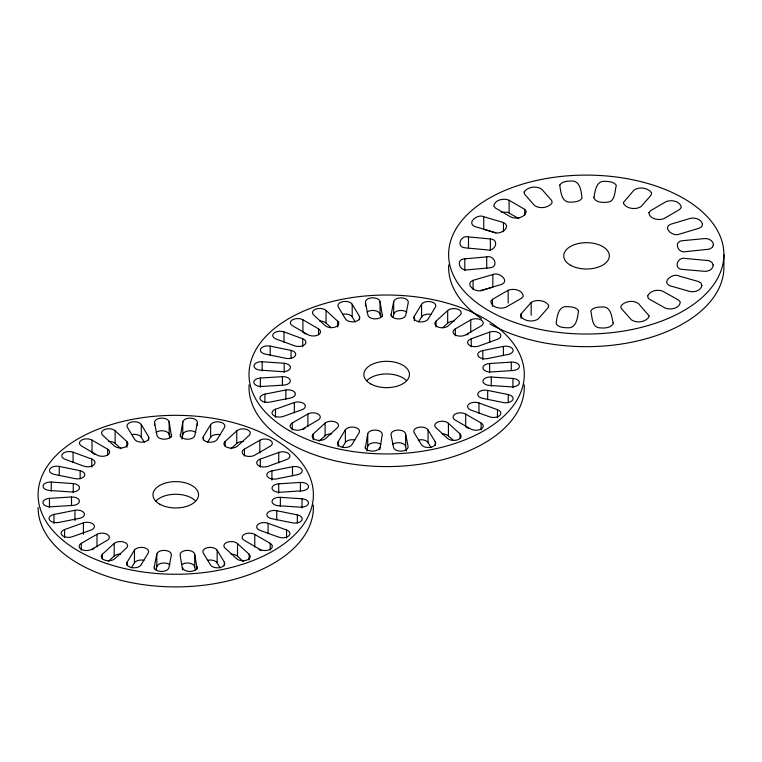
<?xml version="1.0" encoding="UTF-8"?>
<svg xmlns="http://www.w3.org/2000/svg" width="762" height="762" viewBox="0 0 762 762"><rect width="100%" height="100%" fill="white"/><g stroke="black" fill="none" stroke-linecap="round" stroke-linejoin="round"><path stroke-width="1.14" d="M154.324 566.737L156.81 554.012A7.334 4.229 0 0 1 165.097 550.421A7.334 4.229 0 0 1 171.326 555.203L168.888 567.709A7.334 4.229 0 0 1 160.763 571.424A7.334 4.229 0 0 1 154.324 566.737L154.324 569.033M156.134 570.119L156.81 566.652L156.81 554.012M365.236 448.723L367.722 433.702A7.334 4.229 0 0 1 376.009 430.111A7.334 4.229 0 0 1 382.238 434.892L379.8 449.694M366.817 450.961L367.722 446.342L367.722 433.702M180.318 436.693L182.785 421.891A7.334 4.229 0 0 1 190.919 418.186A7.334 4.229 0 0 1 197.348 422.881L197.348 425.177M181.889 439.074L182.785 434.521L182.785 421.891M197.348 422.881L194.824 435.597A7.334 4.229 0 0 1 186.538 439.188A7.334 4.229 0 0 1 180.318 434.397M391.23 314.087L393.697 301.581A7.334 4.229 0 0 1 401.831 297.875A7.334 4.229 0 0 1 408.261 302.571L405.736 315.287A7.334 4.229 0 0 1 397.45 318.878A7.334 4.229 0 0 1 391.23 314.087L391.23 316.392M393.03 317.63L393.697 314.211L393.697 301.581M521.103 313.896L520.57 316.116C524.123 321.412 533.076 322.488 538.201 318.935L548.107 307.715L548.754 305.514C545.335 300.095 536.353 299.085 531.171 302.485L521.103 313.896L521.103 318.545M127.14 562.185L134.464 550.097A7.334 4.229 0 0 1 143.923 547.649A7.334 4.229 0 0 1 148.161 553.117L140.96 565.004A7.334 4.229 0 0 1 131.607 567.585A7.334 4.229 0 0 1 127.14 562.185L127.14 565.623M203.425 436.493L210.645 424.615A7.334 4.229 0 0 1 220.008 422.043A7.334 4.229 0 0 1 224.466 427.444L217.122 439.522A7.334 4.229 0 0 1 207.655 441.96A7.334 4.229 0 0 1 203.425 436.493L203.425 439.941M131.407 567.766L134.464 562.737L134.464 550.097M207.635 442.198L210.645 437.245L210.645 424.615M338.052 441.874L345.377 429.787A7.334 4.229 0 0 1 354.835 427.349A7.334 4.229 0 0 1 359.073 432.806L351.873 444.694A7.334 4.229 0 0 1 342.519 447.275A7.334 4.229 0 0 1 338.052 441.874L338.052 446.465M414.338 316.182L421.557 304.305A7.334 4.229 0 0 1 430.921 301.733A7.334 4.229 0 0 1 435.378 307.134L428.034 319.211A7.334 4.229 0 0 1 418.567 321.65A7.334 4.229 0 0 1 414.338 316.182L414.338 320.783M342.319 447.456L345.377 442.427L345.377 429.787M418.557 321.888L421.557 316.935L421.557 304.305M102.384 554.25L114.186 543.411A7.334 4.229 0 0 1 124.349 542.239A7.334 4.229 0 0 1 126.368 548.116L114.776 558.775A7.334 4.229 0 0 1 104.661 560.089A7.334 4.229 0 0 1 102.384 554.25L102.384 558.841M108.28 561.461L114.186 556.041A7.334 4.229 0 0 1 120.758 554.174M313.296 433.94L325.098 423.101A7.334 4.229 0 0 1 335.261 421.929A7.334 4.229 0 0 1 337.28 427.806L325.688 438.464A7.334 4.229 0 0 1 315.573 439.779A7.334 4.229 0 0 1 313.296 433.94L313.296 439.684M319.192 441.15L325.098 435.731A7.334 4.229 0 0 1 331.67 433.864M225.161 441.493L236.763 430.835A7.334 4.229 0 0 1 246.878 429.53A7.334 4.229 0 0 1 249.155 435.369L237.344 446.208A7.334 4.229 0 0 1 227.171 447.37A7.334 4.229 0 0 1 225.161 441.493L225.161 446.094M230.962 448.799L236.763 443.474A7.334 4.229 0 0 1 243.259 441.512M436.074 321.193L447.685 310.534A7.334 4.229 0 0 1 457.8 309.22A7.334 4.229 0 0 1 460.067 315.058L448.256 325.898A7.334 4.229 0 0 1 438.083 327.06A7.334 4.229 0 0 1 436.074 321.193L436.074 326.927M442.703 327.736L447.685 323.164A7.334 4.229 0 0 1 454.171 321.202M492.471 299.323L490.776 301.333C491.519 307.753 500.929 309.439 506.035 307.172L521.465 298.275L523.265 296.304C522.761 289.827 513.255 288.131 508.168 290.274L492.471 299.323L492.471 306.305M81.315 543.335L96.993 534.286A7.334 4.229 0 0 1 107.356 534.448A7.334 4.229 0 0 1 107.061 540.429L91.64 549.335A7.334 4.229 0 0 1 81.277 549.316A7.334 4.229 0 0 1 81.315 543.335L81.315 550.221M244.421 449.161L259.842 440.255A7.334 4.229 0 0 1 270.205 440.274A7.334 4.229 0 0 1 270.177 446.265L254.489 455.314A7.334 4.229 0 0 1 244.126 455.143A7.334 4.229 0 0 1 244.421 449.161L244.421 456.057M292.227 423.024L307.905 413.976A7.334 4.229 0 0 1 318.268 414.137A7.334 4.229 0 0 1 317.973 420.119L302.552 429.025A7.334 4.229 0 0 1 292.189 429.006A7.334 4.229 0 0 1 292.227 423.024L292.227 429.911M455.333 328.851L470.754 319.945A7.334 4.229 0 0 1 481.117 319.973A7.334 4.229 0 0 1 481.089 325.955L465.401 335.004A7.334 4.229 0 0 1 455.047 334.832A7.334 4.229 0 0 1 455.333 328.851L455.333 335.747M92.088 549.745L94.05 548.611M303 429.435L304.962 428.301M466.639 334.956L468.697 333.775M473.078 280.349C464.029 284.14 475.879 293.332 481.755 290.236L501.206 284.54C510.454 281.007 498.834 271.52 492.852 274.558L473.078 280.349L473.078 289.541M471.202 338.823L489.661 332.118A7.334 4.229 0 0 1 499.767 333.47A7.334 4.229 0 0 1 497.424 339.3L478.65 346.11A7.334 4.229 0 0 1 468.611 344.615A7.334 4.229 0 0 1 471.202 338.823L471.202 346.862M260.29 459.134L278.749 452.428A7.334 4.229 0 0 1 288.855 453.781A7.334 4.229 0 0 1 286.512 459.61L267.738 466.42A7.334 4.229 0 0 1 257.699 464.925A7.334 4.229 0 0 1 260.29 459.134L260.29 467.173M275.482 409.251L294.342 402.517A7.334 4.229 0 0 1 304.362 404.05A7.334 4.229 0 0 1 301.704 409.832L283.159 416.462A7.334 4.229 0 0 1 273.082 415.071A7.334 4.229 0 0 1 275.482 409.251L275.482 417.29M64.57 529.561L83.429 522.827A7.334 4.229 0 0 1 93.45 524.361A7.334 4.229 0 0 1 90.792 530.142L72.247 536.772A7.334 4.229 0 0 1 62.17 535.381A7.334 4.229 0 0 1 64.57 529.561L64.57 537.601M480.765 290.732L492.852 287.188L492.852 274.558M482.832 350.577L503.415 346.415A7.334 4.229 0 0 1 512.74 349.034A7.334 4.229 0 0 1 508.206 354.416L487.28 358.645A7.334 4.229 0 0 1 478.069 355.892A7.334 4.229 0 0 1 482.832 350.577L482.832 359.769M271.92 470.887L292.503 466.725A7.334 4.229 0 0 1 301.828 469.344A7.334 4.229 0 0 1 297.294 474.726L276.368 478.955A7.334 4.229 0 0 1 267.157 476.202A7.334 4.229 0 0 1 271.92 470.887L271.92 480.079M264.89 394.135L285.864 389.982A7.334 4.229 0 0 1 295.046 392.763A7.334 4.229 0 0 1 290.227 398.059L269.605 402.145A7.334 4.229 0 0 1 260.309 399.498A7.334 4.229 0 0 1 264.89 394.135L264.89 402.174M53.978 514.445L74.952 510.292A7.334 4.229 0 0 1 84.134 513.074A7.334 4.229 0 0 1 79.315 518.37L58.693 522.456A7.334 4.229 0 0 1 49.397 519.808A7.334 4.229 0 0 1 53.978 514.445L53.978 523.637M464.81 258.842C455.028 259.156 459.705 271.967 467.763 269.796L489.309 267.853C499.081 267.786 494.9 254.851 486.718 256.87L464.81 258.842L464.81 270.329M501.244 212.217L507.54 212.236L518.855 218.57M489.633 363.531L511.302 362.121A7.334 4.229 0 0 1 519.389 365.865A7.334 4.229 0 0 1 512.893 370.532L490.861 371.97A7.334 4.229 0 0 1 482.946 368.103A7.334 4.229 0 0 1 489.633 363.531L489.633 372.723M278.721 483.841L300.39 482.432A7.334 4.229 0 0 1 308.477 486.175A7.334 4.229 0 0 1 301.981 490.842L279.949 492.271A7.334 4.229 0 0 1 272.034 488.413A7.334 4.229 0 0 1 278.721 483.841L278.721 493.033M260.375 378.038L282.426 376.676A7.334 4.229 0 0 1 290.303 380.562A7.334 4.229 0 0 1 283.569 385.115L261.89 386.458A7.334 4.229 0 0 1 253.841 382.676A7.334 4.229 0 0 1 260.375 378.038L260.375 387.22M49.463 498.348L71.514 496.986A7.334 4.229 0 0 1 79.391 500.872A7.334 4.229 0 0 1 72.657 505.425L50.978 506.768A7.334 4.229 0 0 1 42.929 502.987A7.334 4.229 0 0 1 49.463 498.348L49.463 507.53M468.497 236.915C460.477 234.677 455.638 247.44 465.42 247.86L486.947 249.86C494.833 252.241 500.148 239.63 490.376 238.954L468.497 236.915L468.497 248.393M491.271 377.038L512.94 378.447A7.334 4.229 0 0 1 519.379 383.134A7.334 4.229 0 0 1 511.254 386.848L489.223 385.42A7.334 4.229 0 0 1 482.994 380.638A7.334 4.229 0 0 1 491.271 377.038L491.271 386.229M280.359 497.348L302.028 498.758A7.334 4.229 0 0 1 308.467 503.444A7.334 4.229 0 0 1 300.342 507.159L278.311 505.73A7.334 4.229 0 0 1 272.082 500.948A7.334 4.229 0 0 1 280.359 497.348L280.359 506.539M262.166 361.76L284.188 363.255A7.334 4.229 0 0 1 290.37 368.056A7.334 4.229 0 0 1 282.054 371.637L260.404 370.161A7.334 4.229 0 0 1 254.003 365.455A7.334 4.229 0 0 1 262.166 361.76L262.166 370.951M51.254 482.07L73.266 483.565A7.334 4.229 0 0 1 79.458 488.366A7.334 4.229 0 0 1 71.142 491.947L49.492 490.471A7.334 4.229 0 0 1 43.091 485.765A7.334 4.229 0 0 1 51.254 482.07L51.254 491.261M483.756 216.722C477.907 213.589 466.001 222.685 474.964 226.571L494.357 232.334C500.12 235.515 512.216 226.714 503.472 222.58L483.756 216.722L483.756 229.352L495.805 232.934M487.67 390.411L508.254 394.573A7.334 4.229 0 0 1 512.721 399.974A7.334 4.229 0 0 1 503.368 402.546L482.441 398.316A7.334 4.229 0 0 1 478.203 392.859A7.334 4.229 0 0 1 487.67 390.411L487.67 399.602M276.758 510.721L297.342 514.883A7.334 4.229 0 0 1 301.809 520.284A7.334 4.229 0 0 1 292.456 522.856L271.529 518.627A7.334 4.229 0 0 1 267.291 513.169A7.334 4.229 0 0 1 276.758 510.721L276.758 519.913M270.167 346.119L291.055 350.406A7.334 4.229 0 0 1 295.246 355.873A7.334 4.229 0 0 1 285.769 358.292L265.214 354.082A7.334 4.229 0 0 1 260.795 348.672A7.334 4.229 0 0 1 270.167 346.119L270.167 355.311M59.255 466.43L80.143 470.716A7.334 4.229 0 0 1 84.334 476.183A7.334 4.229 0 0 1 74.857 478.603L54.302 474.393A7.334 4.229 0 0 1 49.882 468.982A7.334 4.229 0 0 1 59.255 466.43L59.255 475.621M478.993 402.993L497.462 409.689A7.334 4.229 0 0 1 499.739 415.528A7.334 4.229 0 0 1 489.623 416.843L470.849 410.032A7.334 4.229 0 0 1 468.83 404.155A7.334 4.229 0 0 1 478.993 402.993L478.993 413.328M268.081 523.303L286.55 530A7.334 4.229 0 0 1 288.827 535.838A7.334 4.229 0 0 1 278.711 537.153L259.937 530.342A7.334 4.229 0 0 1 257.918 524.466A7.334 4.229 0 0 1 268.081 523.303L268.081 533.638M283.988 331.899L302.704 338.747A7.334 4.229 0 0 1 304.686 344.624A7.334 4.229 0 0 1 294.513 345.767L276.092 339.023A7.334 4.229 0 0 1 273.863 333.185A7.334 4.229 0 0 1 283.988 331.899L283.988 342.233M73.066 452.209L91.792 459.057A7.334 4.229 0 0 1 93.774 464.934A7.334 4.229 0 0 1 83.601 466.077L65.18 459.334A7.334 4.229 0 0 1 62.951 453.495A7.334 4.229 0 0 1 73.066 452.209L73.066 462.544M509.102 200.254C504.006 197.93 494.633 199.615 493.805 206.016L495.452 208.045L510.807 216.989C515.912 219.437 525.208 217.751 526.256 211.417L524.704 209.34L509.102 200.254L509.102 212.884M481.117 423.043A7.334 4.229 0 0 1 481.089 429.025A7.334 4.229 0 0 1 470.716 429.006L455.047 419.957A7.334 4.229 0 0 1 455.333 413.976A7.334 4.229 0 0 1 465.696 414.137L481.117 423.043L481.117 429.93M468.782 428.558L465.696 426.777L465.696 414.137M270.205 543.354A7.334 4.229 0 0 1 270.177 549.335A7.334 4.229 0 0 1 259.804 549.316L244.126 540.268A7.334 4.229 0 0 1 244.421 534.286A7.334 4.229 0 0 1 254.784 534.448L270.205 543.354L270.205 550.24M258.899 549.459L260.956 550.65M318.545 328.879A7.334 4.229 0 0 1 318.221 334.861A7.334 4.229 0 0 1 307.858 334.67L292.484 325.736A7.334 4.229 0 0 1 292.56 319.754A7.334 4.229 0 0 1 302.924 319.792L318.545 328.879L318.545 334.623M303.905 333.004L305.857 334.137M107.633 449.189A7.334 4.229 0 0 1 107.309 455.171A7.334 4.229 0 0 1 96.945 454.981L81.572 446.046A7.334 4.229 0 0 1 81.648 440.065A7.334 4.229 0 0 1 92.011 440.103L107.633 449.189L107.633 454.933M92.993 453.314L94.945 454.447M460.038 433.959A7.334 4.229 0 0 1 457.695 439.788A7.334 4.229 0 0 1 447.599 438.436L435.807 427.596A7.334 4.229 0 0 1 438.398 421.805A7.334 4.229 0 0 1 448.427 423.301L460.038 433.959L460.038 438.56M442.055 433.854A7.334 4.229 0 0 1 448.427 435.931L453.409 440.503M249.126 554.269A7.334 4.229 0 0 1 246.783 560.099A7.334 4.229 0 0 1 236.687 558.746L224.895 547.907A7.334 4.229 0 0 1 227.486 542.115A7.334 4.229 0 0 1 237.515 543.611L249.126 554.269L249.126 560.013M231.134 554.164A7.334 4.229 0 0 1 237.515 556.241L243.326 561.575M337.785 321.288A7.334 4.229 0 0 1 335.166 327.079A7.334 4.229 0 0 1 325.136 325.565L313.582 314.887A7.334 4.229 0 0 1 315.954 309.058A7.334 4.229 0 0 1 326.05 310.429L337.785 321.288L337.785 327.031M319.592 321.059A7.334 4.229 0 0 1 326.05 323.059L331.079 327.717M126.873 441.598A7.334 4.229 0 0 1 124.254 447.389A7.334 4.229 0 0 1 114.224 445.875L102.67 435.197A7.334 4.229 0 0 1 105.042 429.368A7.334 4.229 0 0 1 115.138 430.74L126.873 441.598L126.873 447.342M108.68 441.369A7.334 4.229 0 0 1 115.138 443.37L121.006 448.808M435.273 441.893A7.334 4.229 0 0 1 430.749 447.284A7.334 4.229 0 0 1 421.424 444.665L414.099 432.578A7.334 4.229 0 0 1 418.862 427.263A7.334 4.229 0 0 1 428.073 430.016L435.273 441.893L435.273 445.341M428.073 430.016L428.073 442.646L431.073 447.599M224.361 562.204A7.334 4.229 0 0 1 219.837 567.595A7.334 4.229 0 0 1 210.512 564.975L203.187 552.888A7.334 4.229 0 0 1 207.95 547.573A7.334 4.229 0 0 1 217.16 550.326L224.361 562.204L224.361 565.652M217.16 550.326L217.16 562.956L220.161 567.909M359.464 316.354A7.334 4.229 0 0 1 354.682 321.659A7.334 4.229 0 0 1 345.481 318.897L338.328 307.01A7.334 4.229 0 0 1 342.881 301.628A7.334 4.229 0 0 1 352.196 304.257L359.464 316.354L359.464 319.802M352.196 304.257L352.196 316.897L355.225 321.935M148.552 436.664A7.334 4.229 0 0 1 143.77 441.97A7.334 4.229 0 0 1 134.569 439.207L127.416 427.32A7.334 4.229 0 0 1 131.969 421.938A7.334 4.229 0 0 1 141.284 424.567L148.552 436.664L148.552 440.112M141.284 424.567L141.284 437.207L144.313 442.246M405.632 433.94L408.08 446.456A7.334 4.229 0 0 1 401.584 451.123A7.334 4.229 0 0 1 393.506 447.37L391.02 434.654A7.334 4.229 0 0 1 397.707 430.082A7.334 4.229 0 0 1 405.632 433.94L405.632 446.58L406.517 451.123M182.585 569.976L180.108 554.965A7.334 4.229 0 0 1 186.795 550.393A7.334 4.229 0 0 1 194.72 554.25L197.158 569.062M194.72 554.25L194.72 566.89L195.386 570.3M365.484 305.943L365.484 302.495A7.334 4.229 0 0 1 371.989 297.837A7.334 4.229 0 0 1 380.067 301.59L382.495 316.611M380.067 301.59L380.067 314.23L380.724 317.697M365.484 302.495L367.884 315.011A7.334 4.229 0 0 0 375.79 318.878A7.334 4.229 0 0 0 382.495 314.315M154.572 425.101L154.572 422.805A7.334 4.229 0 0 1 161.077 418.147A7.334 4.229 0 0 1 169.154 421.9L171.583 436.921M169.154 421.9L169.154 434.54L169.812 438.007M154.572 422.805L156.972 435.321A7.334 4.229 0 0 0 164.878 439.188A7.334 4.229 0 0 0 171.583 434.626M723.9 254.565A137.646 79.467 0 0 1 517.436 323.383A137.646 79.467 0 0 1 517.436 185.747A137.646 79.467 0 0 1 723.9 254.565L723.9 267.205A137.646 79.467 0 0 1 639.537 340.471A137.646 79.467 0 0 1 489.871 323.926M531.171 302.485L531.171 315.287M524.704 209.34L524.704 215.084M512.94 378.447L512.94 387.629M511.302 362.121L511.302 370.161M508.168 290.274L508.168 303.076M508.254 394.573L508.254 402.612M503.472 222.58L503.472 231.762M503.415 346.415L503.415 355.606M497.462 409.689L497.462 417.728M490.376 238.954L490.376 250.441M489.661 332.118L489.661 342.462M486.718 256.87L486.718 268.357M470.754 319.945L470.754 332.584M448.427 423.301L448.427 435.931M447.685 310.534L447.685 323.164M326.05 310.429L326.05 323.059M325.098 423.101L325.098 435.731M307.905 413.976L307.905 426.606M302.924 319.792L302.924 332.432M302.704 338.747L302.704 346.796M302.028 498.758L302.028 507.94M300.39 482.432L300.39 491.623M297.342 514.883L297.342 522.923M294.342 402.517L294.342 412.852M292.503 466.725L292.503 475.917M291.055 350.406L291.055 358.445M286.55 530L286.55 538.039M285.864 389.982L285.864 399.174M284.188 363.255L284.188 372.447M282.426 376.676L282.426 384.715M278.749 452.428L278.749 462.772M259.842 440.255L259.842 452.895M254.784 534.448L254.784 547.087M237.515 543.611L237.515 556.241M236.763 430.835L236.763 443.474M115.138 430.74L115.138 443.37M114.186 543.411L114.186 556.041M96.993 534.286L96.993 546.916M92.011 440.103L92.011 452.742M91.792 459.057L91.792 467.096M83.429 522.827L83.429 534.314M80.143 470.716L80.143 478.755M74.952 510.292L74.952 520.627M73.266 483.565L73.266 492.757M71.514 496.986L71.514 505.025M313.325 505.139A137.646 79.467 0 0 1 177.727 586.892A137.646 79.467 0 0 1 38.1 507.435M197.158 566.766A7.334 4.229 0 0 1 190.671 571.433A7.334 4.229 0 0 1 182.585 567.68M210.645 437.245A7.334 4.229 0 0 1 220.008 434.673M182.785 434.521A7.334 4.229 0 0 1 188.071 430.949A7.334 4.229 0 0 1 195.815 432.397M156.153 432.33A7.334 4.229 0 0 1 163.925 430.93A7.334 4.229 0 0 1 169.154 434.54M131.969 434.578A7.334 4.229 0 0 1 141.284 437.207M134.464 562.737A7.334 4.229 0 0 1 143.923 560.289M156.81 566.652A7.334 4.229 0 0 1 162.239 563.147A7.334 4.229 0 0 1 169.926 564.699M181.813 564.509A7.334 4.229 0 0 1 189.643 563.213A7.334 4.229 0 0 1 194.72 566.89M207.95 560.213A7.334 4.229 0 0 1 217.16 562.956M155.81 501.034A22.803 13.164 0 0 1 195.31 500.672M524.237 384.829A137.646 79.467 0 0 1 386.658 466.592A137.646 79.467 0 0 1 249.069 384.829M379.8 447.399A7.334 4.229 0 0 1 371.675 451.114A7.334 4.229 0 0 1 365.236 446.427M421.557 316.935A7.334 4.229 0 0 1 430.921 314.363M393.697 314.211A7.334 4.229 0 0 1 398.983 310.639A7.334 4.229 0 0 1 406.737 312.087M367.065 312.02A7.334 4.229 0 0 1 374.837 310.62A7.334 4.229 0 0 1 380.067 314.23M342.881 314.268A7.334 4.229 0 0 1 352.196 316.897M345.377 442.427A7.334 4.229 0 0 1 354.835 439.979M367.722 446.342A7.334 4.229 0 0 1 373.151 442.836A7.334 4.229 0 0 1 380.838 444.389M392.725 444.198A7.334 4.229 0 0 1 400.555 442.903A7.334 4.229 0 0 1 405.632 446.58M418.862 439.903A7.334 4.229 0 0 1 428.073 442.646M366.722 380.724A22.803 13.164 0 0 1 406.222 380.362M481.517 318.754A137.646 79.467 0 0 1 448.675 264.909M623.516 202.406L623.507 203.559C626.945 208.969 635.927 209.969 641.109 206.559L651.119 195.129L651.634 192.91C648.062 187.633 639.108 186.557 633.984 190.119L623.516 202.406M647.7 295.799L648.205 298.18L649.281 299.114L665.178 308.029C670.265 310.296 679.675 308.524 680.295 302.095L678.571 300.085L662.93 291.313C657.863 289.027 650.272 290.56 647.7 295.799M613.096 322.926L613.067 324.031C610.333 328.212 604.323 328.232 599.846 327.851C591.474 327.508 592.417 316.592 590.721 310.915C593.017 307.372 597.913 307.086 601.742 307C610.933 305.933 611.648 316.335 613.096 322.926M559.746 185.061C560.794 191.853 561.442 203.159 570.995 202.111C574.834 202.035 579.73 201.749 582.025 198.215C581.196 191.281 580.253 179.87 570.576 181.051C566.804 181.185 561.899 181.47 559.746 185.061M593.998 197.215L593.96 198.32C596.503 202.587 602.552 202.568 606.962 202.263C615.496 202.101 614.572 191.176 616.334 185.395C614.22 181.785 609.305 181.508 605.542 181.375C596.313 180.203 595.236 190.424 593.998 197.215M648.843 212.636C649.414 219.094 658.911 220.77 663.997 218.608L679.609 209.512L681.285 207.493C680.476 201.082 671.074 199.415 665.969 201.701L650.624 210.655L648.843 212.636M578.529 310.81C577.463 317.783 576.596 328.946 566.938 327.755C563.185 327.622 558.27 327.346 556.155 323.736C557.022 316.611 558.184 305.362 567.957 306.686C571.643 306.867 576.577 307.153 578.529 310.81M649.014 315.82L648.957 316.982C645.404 322.269 636.47 323.393 631.355 319.811L621.24 308.42L620.849 306.172C624.526 301.019 633.441 299.818 638.499 303.562L649.014 315.82M524.104 191.967L524.599 194.196L534.448 205.426C539.496 209.188 548.411 207.988 552.126 202.863L551.745 200.616L541.744 189.195C536.629 185.585 527.695 186.709 524.104 191.967M713.203 265.005C713.27 269.377 708.25 271.663 704.431 271.301L682.495 269.424C672.751 268.9 677.685 256.184 685.667 258.489L709.07 260.68L711.956 262.385L713.203 265.005M702.507 224.114L701.735 226.619L699.068 228.248L679.38 234.134C673.437 237.182 661.683 227.819 670.884 224.19L690.248 218.399C694.83 217.275 701.192 219.104 702.507 224.114M713.432 244.821L712.27 247.45L709.432 249.164L685.752 251.641C677.647 253.717 673.141 240.849 682.952 240.668L704.459 238.592C708.308 238.22 713.356 240.44 713.432 244.821M701.878 285.636C700.726 290.665 694.363 292.56 689.81 291.446L669.931 285.779C661.073 281.807 672.932 272.767 678.771 275.939L698.325 281.511L701.04 283.121L701.878 285.636M106.918 563.613A137.646 79.467 0 0 0 313.382 494.795A137.646 79.467 0 0 0 106.918 425.977A137.646 79.467 0 0 0 106.918 563.613M159.877 504.253A22.803 13.164 0 0 0 197.863 498.005A22.803 13.164 0 0 0 169.488 482.136A22.803 13.164 0 0 0 159.877 504.253M289.331 430.682A137.646 79.467 0 0 0 519.608 395.059A137.646 79.467 0 0 0 351.034 297.732A137.646 79.467 0 0 0 289.331 430.682M370.789 383.943A22.803 13.164 0 0 0 408.775 377.695A22.803 13.164 0 0 0 380.4 361.826A22.803 13.164 0 0 0 370.789 383.943M570.671 265.3A22.803 13.164 0 0 0 608.657 259.042A22.803 13.164 0 0 0 580.282 243.183A22.803 13.164 0 0 0 570.671 265.3"/></g></svg>
